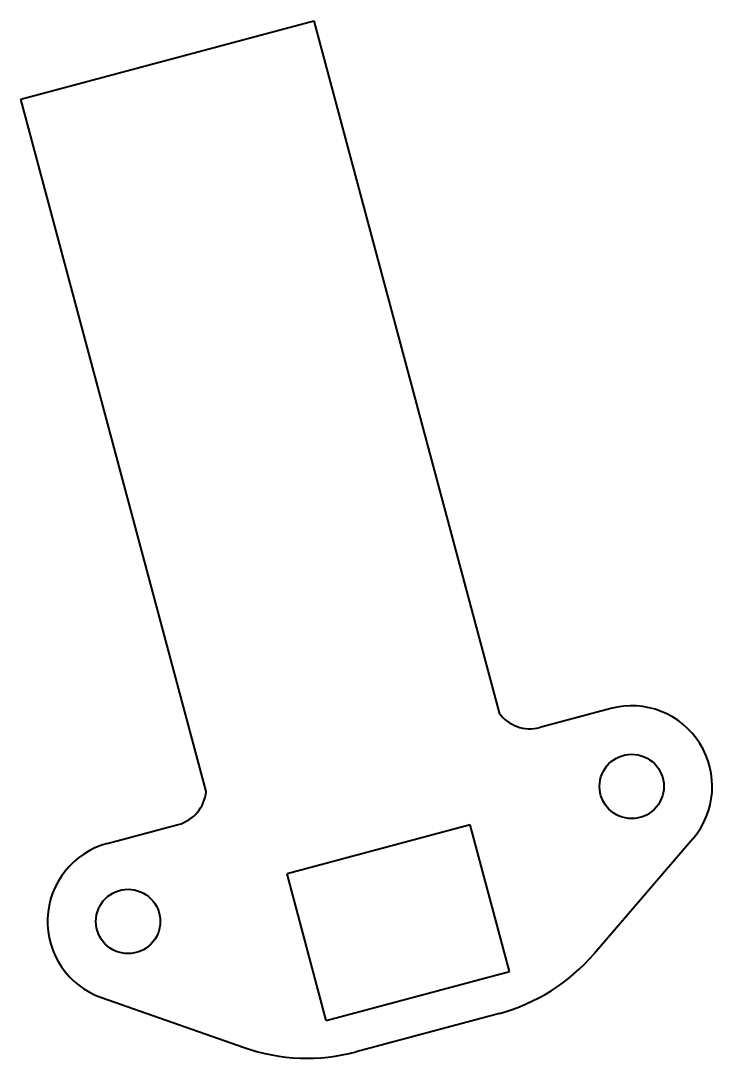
# Model space of a CAD drawing. Header units: inches. Extents: x 4.52 to 6.34, y -2.09 to 0.64.
import ezdxf

# ---------------------------------------------------------------- set-up
doc = ezdxf.new("R2010")
doc.units = ezdxf.units.IN
doc.header["$MEASUREMENT"] = 0
doc.layers.add('Visible', color=7, linetype='Continuous', lineweight=40)

msp = doc.modelspace()

# ---------------------------------------------------------------- linework, layer by layer
at = {"layer": 'Visible'}
for p, q in [((4.5156, 0.4338), (5.2883, 0.6408)), ((5.2883, 0.6408), (5.7772, -1.1837)), ((5.0044, -1.3907), (4.5156, 0.4338)), ((6.0717, -1.172), (5.8845, -1.2222)), ((4.7436, -1.5279), (4.9308, -1.4777)), ((5.7009, -1.4785), (5.2179, -1.6079)), ((5.8044, -1.8648), (5.7009, -1.4785)), ((6.2878, -1.5159), (6.0275, -1.8185)), ((5.3214, -1.9942), (5.2179, -1.6079)), ((5.3214, -1.9942), (5.8044, -1.8648)), ((4.7283, -1.9337), (5.1051, -2.0657)), ((5.7778, -1.9755), (5.3998, -2.0768))]:
    msp.add_line(p, q, dxfattribs=at)
for centre in [(6.1267, -1.3773), (4.7986, -1.7332)]:
    msp.add_circle(centre, 0.0848, dxfattribs=at)
for centre, radius, start, end in [((6.1267, -1.3773), 0.2125, 319.3034, 105), ((5.8586, -1.1256), 0.1, 215.4873, 285), ((4.9049, -1.3812), 0.1, 285, 354.5127), ((4.7986, -1.7332), 0.2125, 105, 250.6966), ((5.6484, -1.4925), 0.5, 285, 319.3034), ((5.2704, -1.5938), 0.5, 250.6966, 285)]:
    msp.add_arc(centre, radius, start, end, dxfattribs=at)

doc.saveas('drawing.dxf')
